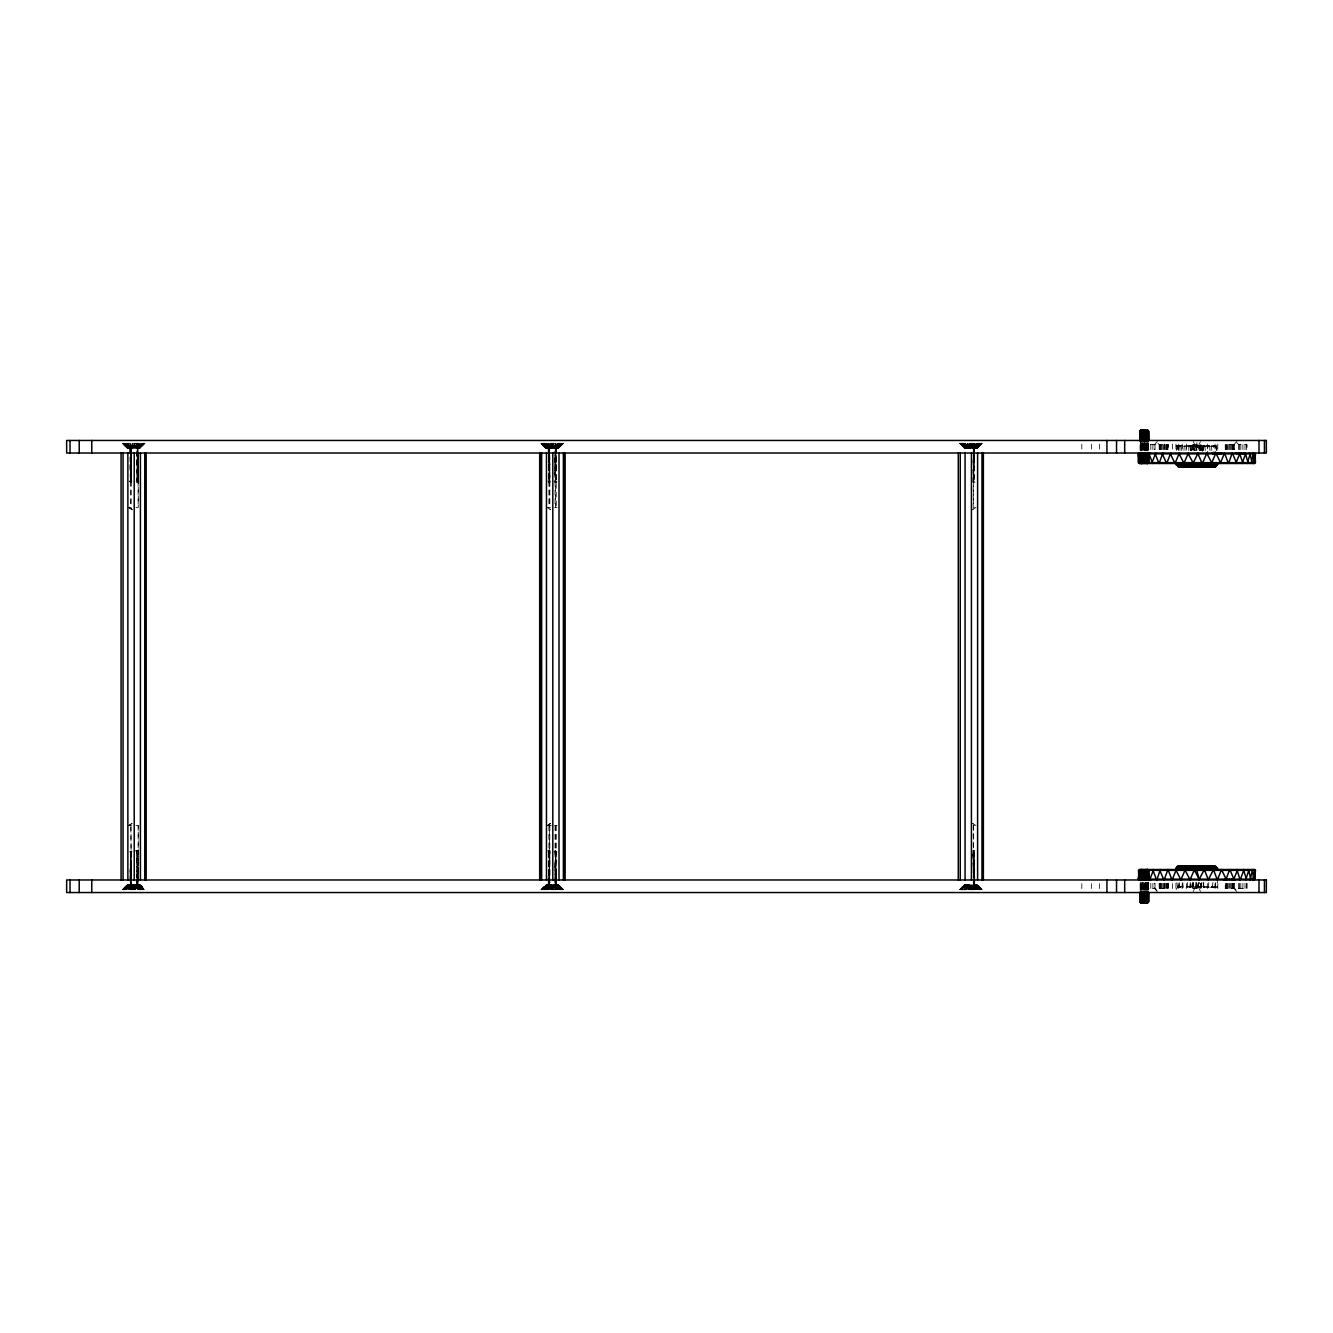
<?xml version="1.0" encoding="UTF-8"?>
<svg xmlns="http://www.w3.org/2000/svg" width="1333" height="1333" viewBox="0 0 1333 1333"><rect width="100%" height="100%" fill="white"/><g stroke="black" fill="none" stroke-linecap="round" stroke-linejoin="round"><path stroke-width="0.75" stroke-dasharray="5 3.75" d="M131.001 482.313L130.401 448.421L131.567 482.313L129.918 482.313M129.834 448.421L131.084 481.146L131.084 448.421L131.084 481.146L131.634 464.784M138.349 850.687L136.466 850.687L137.082 884.745L138.665 889.678L135.883 884.879L136.466 889.678L135.25 884.879L134.15 889.678L133.933 884.879L131.817 889.678L132.584 884.879L129.568 889.678L131.3 884.879L127.485 889.678L130.217 884.745L130.784 889.678L132 884.879L133.1 889.678L133.317 884.879L135.433 889.678L134.666 884.879L137.682 889.678C133.15 881.463 142.648 885.095 144.097 889.678L139.432 884.579L143.581 889.678C141.815 884.579 132.667 881.863 138.665 889.678M138.282 870.266L138.049 884.579L138.299 862.084L137.549 884.579L136.666 850.687M549.596 482.313L548.996 448.421L549.679 481.146L549.896 475.015M555.961 884.579L555.278 850.687M976.639 884.579L982.004 889.678L977.939 885.595L963.709 885.595L959.527 889.761L982.004 889.678L977.222 884.879L964.425 884.879L960.027 889.678L966.425 884.579L961.393 889.678L966.875 884.745L964.675 889.678L968.491 884.879L966.758 889.678L969.791 884.879L969.008 889.678L971.124 884.879L971.357 889.678L972.44 884.879L973.673 889.678L973.09 884.879L975.856 889.678L974.273 884.879L973.657 850.687M1204.149 445.489L1203.316 450.504L1203.749 445.489M1140.165 450.654L1140.165 442.806M547.796 850.687L549.996 850.687L549.346 884.579L549.829 874.365M1140.165 890.194L1140.931 882.346M129.951 464.784L130.401 481.146L130.601 448.421L131.634 472.965M136.083 481.146L138.732 481.146L137.782 482.313L137.732 448.421L138.249 481.146L137.382 482.313M548.113 448.421L548.996 481.146L549.196 448.421L549.879 464.784M556.328 448.421L556.378 482.313M1140.531 890.194L1140.598 882.346M1148.13 450.654L1148.13 442.806M1196.717 445.489L1196.717 453.02M131.167 850.687L130.234 884.579L131.384 850.687L130.051 850.687M549.763 850.687L548.829 884.579L548.646 850.687M1141.031 450.654L1141.131 442.806M1141.148 890.194L1141.248 882.346M1141.281 890.194L1141.381 882.346M1147.513 450.654L1147.596 442.806M1147.396 890.194L1147.346 882.346M131.084 481.146L131.567 448.421M137.666 887.945L133.633 885.529L133.6 887.945L133.633 885.529L137.799 887.945M549.862 468.866L549.679 481.146L548.43 448.421L548.979 482.313M552.195 887.945L552.229 885.529L556.394 887.945L552.229 885.529L548.046 887.945M970.791 887.945L970.824 885.529L974.99 887.945L970.824 885.529L966.658 887.945M1141.415 450.654L1141.515 442.806M137.916 448.421L138.249 481.146L137.416 448.421L136.932 481.146L136.882 448.255L139.415 443.322L136.666 448.255L139.032 443.322L137.282 448.121L141.281 443.322L137.999 448.121M556.528 468.866L556.011 448.421L554.911 482.313L556.777 482.313M973.507 482.313L974.606 448.421M1141.848 450.654L1141.964 442.806M1146.18 450.654L1146.297 442.806M1146.663 450.654L1146.78 442.806M1141.998 890.194L1142.298 882.346M1146.347 890.194L1146.463 882.346M1146.513 890.194L1146.63 882.346M554.861 470.916L555.244 448.421M973.123 477.047L973.29 481.146L973.856 448.421M1142.848 450.654L1142.981 442.806M1145.097 450.654L1145.247 442.806M1145.647 450.654L1145.78 442.806M1143.031 890.194L1143.164 882.346M1143.231 890.194L1143.364 882.346M1145.28 890.194L1145.414 882.346M1145.48 890.194L1145.614 882.346M1143.964 450.654L1144.114 442.806M1144.53 450.654L1144.68 442.806M1144.147 890.194L1144.281 882.346M1144.347 890.194L1144.497 882.346M138.299 855.953L137.599 884.579L137.116 851.854L135.216 850.687M556.544 870.266L556.194 884.579L555.061 850.687L556.861 850.687M1191.152 886.678L1190.269 887.511L1191.119 882.496L1192.302 887.511M129.984 874.365L130.601 851.854L130.801 884.579L131.684 864.134M548.196 876.398L548.246 884.579L549.196 851.854L549.396 884.579L549.396 825.56M973.073 462.734L974.49 443.322L971.624 448.121L972.224 443.322L970.274 448.121L969.874 443.322L968.974 448.121L967.575 443.322C970.957 451.554 961.693 447.805 960.493 443.322C962.076 448.988 972.673 450.487 965.025 443.322L967.558 448.255L963.159 443.322L966.508 448.255L961.626 443.322L965.292 448.255L961.893 443.322L966.258 448.421L963.492 443.322L967.208 448.255L965.425 443.322L967.741 448.121M556.544 872.315L556.144 884.579L555.978 851.854L555.611 884.579L557.261 889.678L554.495 884.879L555.061 889.678L553.845 884.879L552.762 889.678L552.529 884.879L550.412 889.678L551.196 884.879L548.163 889.678L549.896 884.879L546.08 889.678L548.813 884.745L549.379 889.678L550.596 884.879L551.695 889.678L551.912 884.879L554.028 889.678L553.262 884.879L556.294 889.678L555.161 884.879L555.711 851.854L553.812 850.687M136.649 464.784L137.216 448.421L136.816 482.313M554.895 475.015L555.811 448.421L555.411 482.313M976.622 443.322C971.524 449.754 974.973 449.338 978.139 443.322C976.556 449.238 972.257 450.171 976.223 443.322L973.856 448.255L976.622 443.322L974.09 448.255L973.04 470.916L973.29 481.146L974.406 448.421L974.023 482.313M129.801 880.496L130.867 851.854L131.4 884.579L130.801 825.56M548.246 884.579L549.479 851.854L549.879 864.134M554.845 462.734L555.494 448.255L558.01 443.322C556.861 449.121 553.495 449.771 555.894 443.322L553.028 448.121L553.628 443.322L551.679 448.121L551.279 443.322L550.362 448.121L548.979 443.322C552.362 451.537 543.098 447.805 541.898 443.322L546.097 448.121L541.231 443.322L545.83 448.121L558.627 448.121L563.409 443.322L541.031 443.322L545.83 448.121L541.315 443.322L546.18 448.121L542.081 443.322L546.747 448.121L547.846 448.121L544.564 443.322L549.496 448.121L546.43 443.322C550.696 449.788 547.496 449.288 544.897 443.322L547.197 448.255L544.897 443.322L548.613 448.255L546.83 443.322L549.129 448.121M966.758 889.678L969.141 884.879L970.291 889.678L970.524 884.879L972.623 889.678L971.857 884.879L974.89 889.678L973.707 884.579L973.057 862.084M133.75 445.055L133.633 447.471L129.451 445.055M552.345 445.055L552.229 447.471L548.046 445.055M966.642 445.055L970.824 447.471L970.941 445.055M132.417 448.121L132.683 443.322L133.083 448.121L135.016 443.322L134.433 448.121L137.299 443.322L136.349 448.121L137.949 448.255M551.029 448.121L551.279 443.322M969.624 448.121L969.874 443.322M1198.234 887.511L1198.284 879.98M552.029 887.945L552.229 885.529L556.078 887.945M970.624 887.945L970.824 885.529L974.673 887.945M139.032 443.322L136.116 448.121L136.866 443.322L135.483 448.121L134.566 443.322L134.166 448.121L132.234 443.322L132.833 448.121L129.951 443.322L131.517 448.121L127.835 443.322L130.367 448.255L127.835 443.322M557.627 443.322L555.261 448.255L557.627 443.322L554.711 448.121L555.461 443.322L554.078 448.121L553.162 443.322L552.762 448.121L550.829 443.322L551.429 448.121L548.546 443.322L550.129 448.121L546.43 443.322M976.223 443.322L973.307 448.121L974.056 443.322L972.673 448.121L971.757 443.322L971.357 448.121L969.424 443.322L970.024 448.121L967.141 443.322L968.724 448.121L965.025 443.322M1192.818 886.678L1193.185 882.496L1195.234 887.511L1196.084 886.678L1198.5 887.511L1196.084 882.496L1195.418 886.678M134.15 889.678L134.6 884.879M552.762 889.678L553.195 884.879M971.357 889.678L971.79 884.879M1203.316 446.322L1202.899 450.504L1202.149 445.489M1203.466 887.511L1203.166 882.496L1204.182 887.511M130.784 889.678L131.367 884.879M549.379 889.678L549.962 884.879M969.191 884.879L967.975 889.678L968.558 884.879M1200.833 445.489L1199.083 446.322L1198.334 450.504L1197.767 445.489L1198.317 446.322L1200.833 445.489L1201.1 450.504L1203.116 445.489M1194.268 445.489L1194.151 453.02M133.983 445.055L133.633 447.471L129.601 445.055M552.578 445.055L552.229 447.471L548.196 445.055M967.025 445.055L970.824 447.471L974.906 445.055L970.824 447.471L966.942 445.055L970.824 447.471L971.174 445.055M1202.966 446.322L1202.249 450.504L1201.983 445.489M1208.398 445.489L1208.165 446.738L1206.932 445.489L1208.165 446.738L1209.414 445.489M1214.396 445.489L1214.18 446.738L1212.947 445.489L1214.18 446.738L1215.413 445.489L1214.18 446.738L1213.213 445.489M132.683 443.322L131.767 448.121L130.384 443.322C133.55 451.704 124.969 447.588 123.302 443.322L127.501 448.121L122.636 443.322L127.218 448.121L140.032 448.121L144.814 443.322L122.436 443.322L127.218 448.121L122.719 443.322L129.068 448.421L126.302 443.322L130.017 448.255L128.218 443.322L130.534 448.121M976.939 448.421L981.138 443.322C977.889 448.105 970.824 451.587 978.489 443.322L975.423 448.255L980.005 443.322L976.423 448.121M1201.433 887.511L1201.716 882.496L1202.716 886.678M1198.3 886.678L1199.167 882.496L1200.916 886.678M1190.619 445.489L1190.436 450.504L1189.569 445.489L1190.469 446.322M134.2 445.055L133.633 447.471L129.751 445.055L133.633 447.471L137.782 445.055M552.795 445.055L552.229 447.471L548.346 445.055L552.229 447.471L556.378 445.055L552.229 447.471L548.779 445.055M967.391 445.055L970.824 447.471L971.39 445.055M133.75 448.121L135.016 443.322M552.345 448.121L553.628 443.322M970.957 448.121L972.224 443.322M132.967 887.945L133.633 885.529L137.466 887.945M551.562 887.945L552.229 885.529L555.944 887.945M970.157 887.945L970.824 885.529L974.54 887.945M1191.302 445.489L1191.069 453.02M131.817 889.678L133.25 884.879M550.412 889.678L551.862 884.879M969.008 889.678L970.457 884.879M1195.951 445.489L1196.951 450.504L1199.2 445.489M135.733 448.121L137.299 443.322L135.083 448.121M554.328 448.121L555.894 443.322L553.678 448.121M972.923 448.121L974.49 443.322L972.274 448.121M1203.599 887.511L1203.866 879.98M1180.771 445.489L1180.338 446.738L1179.105 445.489L1180.338 446.738L1181.571 445.489L1180.338 446.738L1179.372 445.489M1208.598 445.489L1208.165 446.738L1207.215 445.489L1207.615 453.02M1201.4 446.322L1199.95 450.504L1198.934 446.322M1190.402 446.322L1190.769 450.504L1191.752 445.489L1192.518 446.322M976.722 448.421L980.955 443.322L975.856 448.255L980.005 443.322M1188.986 445.489L1188.653 453.02M1192.885 445.489L1191.569 450.504L1191.335 446.322M549.346 884.879L547.18 889.678L548.763 884.879L545.214 889.678L547.33 884.745L545.214 889.678L549.296 884.879L546.08 889.678M965.942 884.745L963.809 889.678L967.991 884.745L967.975 889.678M556.344 448.255L559.543 443.322L556.827 448.255L561.41 443.322L555.828 448.255L559.543 443.322M974.94 448.255L978.139 443.322M130.751 884.879L128.585 889.678L130.684 884.879L127.485 889.678M967.941 884.879L965.792 889.678L967.891 884.879L964.675 889.678M975.139 448.255L978.489 443.322M556.544 448.255L559.877 443.322L557.061 448.121L561.143 443.322L556.094 448.121L559.877 443.322M966.275 884.879L967.308 884.879L962.859 889.678M129.568 889.678L131.934 884.879M548.163 889.678L550.529 884.879M137.182 447.405L138.915 443.939M128.335 889.061L130.067 885.595M555.778 447.405L557.511 443.939M546.93 889.061L548.663 885.595M974.373 447.405L976.123 443.939M965.525 889.061L967.258 885.595M1200.483 441.573L1198.95 444.639L1198.95 449.671M1178.655 887.511L1179.288 886.262L1180.538 887.511M1193.235 891.427L1194.768 888.361L1194.768 883.329M1211.464 887.511L1212.08 886.262L1213.347 887.511M1196.068 446.322L1193.935 450.504L1193.352 446.322M965.825 884.879L961.393 889.678L966.375 884.745M547.23 884.879L542.798 889.678C546.28 884.096 552.529 881.746 544.264 889.678L548.23 884.745L544.264 889.678M1186.303 445.489L1185.87 453.02M1194.518 445.489L1192.485 450.504L1192.335 446.322M1198.5 887.511L1196.867 886.678L1199.167 882.496M139.915 448.121L144.814 443.322L138.882 448.121L142.548 443.322L138.232 448.255L143.947 443.322L139.532 448.421L143.947 443.322M127.901 884.879L124.202 889.678L128.635 884.879L126.618 889.678L129.684 884.745L124.952 889.678L129.234 884.579L126.618 889.678C134.4 881.18 125.835 884.845 123.153 889.678L127.435 884.879L122.553 889.678L144.814 889.678L140.015 884.879L127.235 884.879L122.453 889.678L128.318 884.745L123.669 889.678M557.327 448.121L562.543 443.322L557.627 448.255L561.41 443.322M132.234 887.945L133.633 885.529L137.349 887.945M550.829 887.945L552.229 885.529L555.744 887.945L552.229 885.529L548.163 887.945M969.424 887.945L970.824 885.529L974.34 887.945L970.824 885.529L966.758 887.945M1208.448 887.511L1208.931 879.98M1197.667 446.322L1195.218 450.504L1194.801 446.322M135.1 445.055L133.633 447.471L130.184 445.055M553.695 445.055L552.229 447.471L549.063 445.055M967.658 445.055L970.824 447.471L972.29 445.055M1184.287 445.489L1183.771 453.02M1176.273 889.411L1180.188 883.129M136.349 448.121L139.415 443.322M558.01 443.322L554.945 448.121L555.544 507.44M1181.155 445.489L1180.338 446.738L1179.538 445.489M1214.98 445.489L1214.18 446.738L1213.363 445.489L1214.046 453.02M548.046 851.854L548.829 850.687M125.669 889.678L130.217 884.745L125.669 889.678L129.184 884.745L124.202 889.678L128.235 884.879M557.711 448.121L561.143 443.322M979.738 443.322L976.306 448.121L981.138 443.322M555.978 482.313L556.844 481.146L554.678 481.146M1182.088 445.489L1181.471 453.02M139.232 448.121L142.814 443.322M137.282 448.121L140.948 443.322M1181.305 445.489L1180.338 446.738L1179.905 445.489M1215.129 445.489L1214.18 446.738L1213.746 445.489M547.263 884.879L543.547 889.678L546.88 884.879L541.431 889.678L545.83 884.879L558.627 884.879L563.409 889.678L541.048 889.678L546.83 884.879M1212.447 887.511L1213.097 879.98M135.516 445.055L133.633 447.471L130.467 445.055M554.111 445.055L552.229 447.471L549.746 445.055M968.341 445.055L970.824 447.471L972.707 445.055M137.499 448.121L141.281 443.322M138.732 448.121L142.548 443.322M131.667 887.945L133.633 885.529L137.149 887.945L133.633 885.529L129.451 887.945L133.633 885.529L136.732 887.945M550.262 887.945L552.229 885.529L555.328 887.945M968.858 887.945L970.824 885.529L973.923 887.945M139.782 447.405L143.397 443.239M123.852 889.761L127.468 885.595M558.377 447.405L561.993 443.239M546.063 885.595L542.448 889.761L546.53 884.879M976.989 447.405L980.588 443.239M961.043 889.761L964.659 885.595M1178.189 887.511L1179.288 886.262L1180.371 887.511M1210.997 887.511L1212.08 886.262L1213.18 887.511M1178.955 445.489L1178.205 453.02M960.876 889.678L965.442 884.879M965.109 884.879L959.76 889.678L964.642 884.879M143.764 443.322L139.032 448.255M562.359 443.322L557.627 448.255M976.606 448.121L980.955 443.322M547.113 448.121L543.297 443.322L546.68 448.421L542.081 443.322M1215.296 887.511L1216.063 879.98M562.543 443.322L558.127 448.121L563.409 443.322L558.46 448.121M127.235 884.879L122.553 889.678L127.451 884.879M123.153 889.678L127.635 884.879M541.748 889.678L546.23 884.879M960.343 889.678L964.825 884.879M1177.972 445.489L1177.189 449.671M1209.348 445.489L1208.165 446.738L1207.365 445.489M981.721 443.322L977.172 448.121L964.425 448.121L959.627 443.322L982.021 443.322L976.872 448.121M959.76 889.678L964.425 884.879L959.643 889.678M558.51 448.121L563.226 443.322M1177.156 445.489L1176.339 453.02M977.106 448.121L981.821 443.322M541.148 889.678L546.03 884.879M1217.596 886.678L1216.762 887.511L1175.939 886.678L1217.596 886.678L1217.596 879.98M144.914 443.239L140.748 447.405L126.502 447.405L122.336 443.239M563.509 443.239L559.343 447.405L545.114 447.405L540.931 443.239M122.336 889.761L126.502 885.595L140.748 885.595L144.914 889.761M540.931 889.761L545.114 885.595L559.343 885.595L563.509 889.761M1146.63 449.671L1146.63 444.639L1155.011 444.639L1157.094 442.556L1159.193 444.639L1168.491 444.639L1168.491 449.671M1225.244 449.671L1225.244 444.639L1234.541 444.639L1236.624 442.556L1238.724 444.639L1247.088 444.639L1247.088 449.671M1168.491 883.329L1168.491 888.361L1159.193 888.361L1157.094 890.444L1155.011 888.361L1146.63 888.361L1146.63 883.329M1178.022 887.511L1179.288 886.262L1179.905 887.511M1189.536 887.511L1190.369 882.496L1191.019 886.678M1210.831 887.511L1212.08 886.262L1212.713 887.511M1247.088 883.329L1247.088 888.361L1238.724 888.361L1236.624 890.444L1234.541 888.361L1225.244 888.361L1225.244 883.329M131.034 887.945L133.633 885.529L136.166 887.945M549.629 887.945L552.229 885.529L554.761 887.945M968.225 887.945L970.824 885.529L973.373 887.945M136.299 445.055L133.633 447.471L131.151 445.055M554.895 445.055L552.229 447.471L550.129 445.055M968.724 445.055L970.824 447.471L973.49 445.055M136.616 445.055L133.633 447.471L131.534 445.055M555.228 445.055L552.229 447.471L550.979 445.055M969.574 445.055L970.824 447.471L973.823 445.055M130.567 887.945L133.633 885.529L135.649 887.945M549.163 887.945L552.229 885.529L554.245 887.945M967.758 887.945L970.824 885.529L972.84 887.945M137.066 445.055L133.633 447.471L132.384 445.055M970.474 445.055L970.824 447.471L974.256 445.055L970.824 447.471L970.007 445.055M130.101 887.945L133.633 885.529L134.95 887.945M548.696 887.945L552.229 885.529L553.545 887.945M967.291 887.945L970.824 885.529L972.157 887.945M137.199 445.055L133.633 447.471L132.817 445.055M128.968 825.56L132.084 823.477M971.024 887.945L970.824 885.529L967.091 887.945L970.824 885.529L971.54 887.945M129.901 887.945L133.633 885.529L134.35 887.945M552.412 887.945L552.229 885.529L548.496 887.945L552.229 885.529L552.945 887.945M547.313 825.56L550.596 823.477L546.997 825.56M137.416 445.055L133.633 447.471L133.267 445.055M556.011 445.055L552.229 447.471L551.412 445.055M970.824 447.471L974.606 445.055L970.824 447.471L970.824 443.939M129.801 887.945L133.633 885.529L133.817 887.945M547.063 825.56L550.496 823.477M128.401 825.56L131.884 823.477M976.039 507.44L972.557 509.523L975.473 507.44L973.223 507.44L973.223 455.036M137.716 445.055L133.633 447.471L133.633 443.939M140.632 889.678L137.032 884.745L140.632 889.678L138.065 884.745L142.298 889.678L138.899 884.745L143.581 889.678M557.261 889.678L555.111 884.879L557.861 884.745M975.856 889.678L973.707 884.879L977.822 889.678L975.773 884.879L978.772 889.678L974.873 884.879L976.972 889.678C970.041 881.43 978.839 884.745 980.771 889.678L976.506 884.879M128.101 448.255L124.436 443.322L128.784 448.121M129.318 448.255L130.317 448.121L125.968 443.322L129.018 448.255M978.772 889.678C976.356 883.262 971.041 883.396 976.972 889.678M136.516 884.745L137.366 851.854L137.549 884.579M128.801 445.055L138.449 445.055M547.413 445.055L557.044 445.055M966.008 445.055L975.639 445.055M977.939 447.405L963.709 447.405L959.527 443.239L965.209 448.121M127.351 448.421L139.882 448.421M545.947 448.421L558.477 448.421M964.542 448.421L977.072 448.421M130.384 482.313L129.634 481.146L131.967 481.146M547.663 481.146L550.562 481.146M972.557 481.146L974.756 481.146M136.316 482.313L138.415 482.313M548.03 482.313L550.162 482.313L548.23 481.146L548.196 477.047M972.823 482.313L974.973 482.313M128.968 507.44L132.084 509.523L129.101 507.44L131.234 507.44M136.016 507.44L138.282 507.44L138.232 448.421M547.58 507.44L550.379 507.44M554.628 507.44L557.127 507.44M129.084 825.56L131.234 825.56M136.016 825.56L138.282 825.56L138.282 877.964M547.58 825.56L551.362 825.56M554.628 825.56L557.127 825.56M972.64 850.687L974.856 850.687M129.451 851.854L132.2 851.854M137.116 851.854L138.599 851.854L137.666 850.687M554.178 851.854L556.994 851.854L555.061 850.687M972.773 851.854L974.573 851.854L974.74 884.579L974.306 851.854M127.351 884.579L139.898 884.579M545.947 884.579L558.494 884.579M964.542 884.579L977.089 884.579M128.801 887.945L138.449 887.945M547.396 887.945L557.044 887.945M965.992 887.945L975.656 887.945M559.227 889.678C556.394 883.096 553.278 883.579 558.36 889.678C552.678 880.646 560.043 885.962 562.693 889.678L558.044 884.579L562.176 889.678L557.577 884.879L560.893 889.678L556.727 884.879L559.227 889.678L555.678 884.879L558.36 889.678M979.488 889.678L975.323 884.879M127.835 448.121L123.486 443.322M976.039 825.56L972.557 823.477L975.473 825.56L973.223 825.56L973.223 877.964M128.401 507.44L131.884 509.523M547.063 507.44L550.496 509.523L547.313 507.44M129.634 481.146L131.567 482.313M136.466 850.687L138.399 851.854L137.499 850.687M129.218 507.44L132.15 509.523M982.004 889.678L976.872 884.579M558.277 884.579L562.693 889.678M139.682 884.579L144.097 889.678M964.442 448.121L959.827 443.322L965.025 448.121M139.948 884.879L144.697 889.678M547.846 448.121L543.031 443.322L546.83 448.255M541.031 443.322L545.93 448.121L541.231 443.322M122.436 443.322L127.252 448.121M563.409 889.678L558.61 884.879L563.292 889.678M981.888 889.678L977.156 884.879L981.621 889.678M959.827 443.322L964.475 448.121M1216.512 445.489L1217.329 453.02M122.719 443.322L127.385 448.121M558.394 884.879L563.026 889.678M139.798 884.879L144.431 889.678M1177.522 887.511L1176.706 879.98M1215.846 445.489L1216.629 453.02M1189.986 445.489L1190.769 450.504M981.288 889.678L976.806 884.879L980.771 889.678M975.823 884.879L980.238 889.678L976.539 884.879M560.893 889.678L557.111 884.745L562.176 889.678M139.348 884.879L143.048 889.678L138.615 884.879L141.581 889.678L137.682 884.879M541.898 443.322L546.33 448.121M123.302 443.322L127.735 448.121M966.042 448.255L961.626 443.322L965.642 448.255M547.446 448.255L543.031 443.322L547.047 448.255M961.043 443.239L964.659 447.405M976.989 885.595L980.588 889.761M542.448 443.239L546.063 447.405M558.377 885.595L561.993 889.761M123.852 443.239L127.468 447.405M139.782 885.595L143.397 889.761M1179.688 887.511L1178.972 879.98M976.206 884.879L980.238 889.678M557.611 884.879L561.643 889.678M139.015 884.879L143.048 889.678M556.278 884.879L560.177 889.678L557.211 884.879M963.159 443.322L967.008 448.255M544.564 443.322L548.413 448.255M125.968 443.322L129.818 448.255M138.582 884.879L142.298 889.678M1211.447 445.489L1212.064 453.02M556.777 884.879L560.177 889.678M138.182 884.879L141.581 889.678M1183.154 887.511L1182.571 879.98M136.566 884.879L139.765 889.678M966.692 448.255L963.492 443.322L965.725 448.121M1209.648 445.489L1210.181 453.02M974.823 884.879L977.822 889.678M973.873 850.687L974.206 884.579L973.073 851.854M1193.235 441.573L1194.768 444.639L1194.768 449.671M1200.483 891.427L1198.95 888.361L1198.95 883.329M965.525 443.939L967.258 447.405M974.373 885.595L976.123 889.061M546.93 443.939L548.663 447.405M555.778 885.595L557.511 889.061M128.335 443.939L130.067 447.405M137.182 885.595L138.915 889.061M553.911 884.879L556.294 889.678L554.545 884.879M135.316 884.879L137.682 889.678L135.949 884.879M972.507 884.879L974.89 889.678L973.14 884.879M1199.083 446.322L1201.1 450.504M967.141 443.322L969.358 448.121M548.546 443.322L550.762 448.121M129.951 443.322L132.167 448.121M1187.62 887.511L1187.236 879.98M1204.999 445.489L1205.332 453.02M1207.748 445.489L1208.165 446.738L1209.131 445.489L1208.165 446.738L1207.948 445.489M971.19 884.879L972.623 889.678M552.595 884.879L554.028 889.678M134 884.879L135.433 889.678M550.829 443.322L552.095 448.121M132.234 443.322L133.5 448.121M969.424 443.322L970.691 448.121M1192.768 887.511L1192.602 879.98M1196.084 882.496L1196.867 886.678M1213.963 445.489L1214.18 446.738L1214.596 445.489L1215.379 446.322L1215.379 453.02M1180.122 445.489L1179.855 453.02M548.979 443.322L549.746 448.121M130.384 443.322L131.151 448.121M967.575 443.322L968.341 448.121M551.879 445.055L552.229 447.471L555.794 445.055L552.229 447.471L552.229 443.939M1199.733 445.489L1199.85 453.02M969.857 884.879L970.291 889.678M551.245 884.879L551.695 889.678M132.65 884.879L133.1 889.678M971.757 443.322L972.024 448.121M553.162 443.322L553.428 448.121M134.566 443.322L134.833 448.121M972.873 853.903L974.306 884.579M554.845 866.167L555.711 884.579L554.828 862.084M554.878 876.398L555.111 884.579L554.861 874.365M131.184 448.421L131.634 466.833M1145.647 442.806L1145.78 450.654M1145.097 442.806L1145.247 450.654M1144.53 442.806L1144.68 450.654M1143.964 442.806L1144.114 450.654M1142.848 442.806L1142.981 450.654M1145.83 882.346L1145.947 890.194M1144.914 882.346L1144.864 890.194M1143.581 882.346L1143.931 890.194M1142.681 882.346L1142.814 890.194M973.107 853.903L973.64 884.579M1146.18 442.806L1146.297 450.654M1146.013 882.346L1146.147 890.194M1142.498 882.346L1142.631 890.194M1146.663 442.806L1146.78 450.654M1141.848 442.806L1141.964 450.654M1146.98 882.346L1147.096 890.194L1146.813 882.346M1141.548 882.346L1141.814 890.194M549.479 851.854L549.946 884.579M1141.415 442.806L1141.515 450.654M1147.513 442.806L1147.596 450.654M1147.63 882.346L1147.713 890.194M1141.031 442.806L1141.131 450.654M548.629 448.421L548.996 481.146M130.034 448.421L130.401 481.146M1140.332 882.346L1140.381 890.194M1182.171 883.579L1182.188 888.961M973.257 448.421L973.29 481.146M1246.538 444.639L1246.538 449.671M1246.538 883.329L1246.538 888.361M1245.005 444.639L1245.005 449.671M1245.005 883.329L1245.005 888.361M1242.906 444.639L1242.906 449.671M1242.906 883.329L1242.906 888.361M1240.823 444.639L1240.823 449.671M1240.823 883.329L1240.823 888.361M1239.29 449.671L1239.29 444.639L1236.624 441.573L1233.975 444.639L1233.975 449.671M1239.29 883.329L1239.29 888.361L1236.624 891.427L1233.975 888.361L1233.975 883.329M1238.724 444.639L1238.724 449.671M1238.724 883.329L1238.724 888.361M1234.541 444.639L1234.541 449.671M1234.541 883.329L1234.541 888.361M1233.608 444.639L1233.608 449.671M1233.608 883.329L1233.608 888.361M1233.042 444.639L1233.042 449.671M1233.042 883.329L1233.042 888.361M1232.442 444.639L1232.442 449.671M1232.442 883.329L1232.442 888.361M1231.509 444.639L1231.509 449.671M1231.509 883.329L1231.509 888.361M1230.342 444.639L1230.342 449.671M1230.342 883.329L1230.342 888.361M1229.426 444.639L1229.426 449.671M1229.426 883.329L1229.426 888.361M1228.26 444.639L1228.26 449.671M1228.26 883.329L1228.26 888.361M1227.326 444.639L1227.326 449.671M1227.326 883.329L1227.326 888.361M1226.727 444.639L1226.727 449.671M1226.727 883.329L1226.727 888.361M1226.16 444.639L1226.16 449.671M1226.16 883.329L1226.16 888.361M1225.793 444.639L1225.793 449.671M1225.793 883.329L1225.793 888.361M1217.795 444.039L1217.745 453.02M1217.795 883.579L1217.795 888.961M1214.996 444.039L1214.996 449.421M1214.996 883.579L1214.996 888.961M1212.08 886.262L1212.08 887.511M1207.331 444.039L1207.331 449.421M1207.331 883.579L1207.331 888.961M1202.366 446.322L1202.366 453.02M1201.05 449.671L1201.05 444.639L1192.685 444.639L1192.685 449.671M1201.05 883.329L1201.05 888.361L1192.685 888.361L1192.685 883.329M1200.483 444.639L1200.483 449.671M1200.483 883.329L1200.483 888.361M1196.867 442.556L1196.867 449.671M1196.867 883.329L1196.867 890.444M1193.235 444.639L1193.235 449.671M1193.235 883.329L1193.235 888.361M1186.403 444.039L1186.403 449.421M1186.403 883.579L1186.403 888.961M1182.154 444.039L1182.154 449.421M1179.288 886.262L1179.288 887.511M1178.739 444.039L1178.739 449.421M1178.739 883.579L1178.739 888.961M1175.939 444.039L1175.989 453.02M1175.939 883.329L1175.939 888.961M1172.54 444.039L1172.54 449.421M1172.54 883.579L1172.54 888.961M1167.925 444.639L1167.925 449.671M1167.925 883.329L1167.925 888.361M1167.558 444.639L1167.558 449.671M1167.558 883.329L1167.558 888.361M1167.008 444.639L1167.008 449.671M1167.008 883.329L1167.008 888.361M1166.392 444.639L1166.392 449.671M1166.392 883.329L1166.392 888.361M1165.475 444.639L1165.475 449.671M1165.475 883.329L1165.475 888.361M1164.392 444.039L1164.392 449.421M1164.392 883.579L1164.392 888.961M1164.309 444.639L1164.309 449.671M1164.309 883.329L1164.309 888.361M1163.376 444.639L1163.376 449.671M1163.376 883.329L1163.376 888.361M1162.209 444.639L1162.209 449.671M1162.209 883.329L1162.209 888.361M1161.276 444.639L1161.276 449.671M1161.276 883.329L1161.276 888.361M1160.676 444.639L1160.676 449.671M1160.676 883.329L1160.676 888.361M1160.11 444.639L1160.11 449.671M1160.11 883.329L1160.11 888.361M1159.743 449.671L1159.743 444.639L1157.094 441.573L1154.445 444.639L1154.445 449.671M1159.743 883.329L1159.743 888.361L1157.094 891.427L1154.445 888.361L1154.445 883.329M1159.193 444.639L1159.193 449.671M1159.193 883.329L1159.193 888.361M1155.011 444.639L1155.011 449.671M1155.011 883.329L1155.011 888.361M1152.912 444.639L1152.912 449.671M1152.912 883.329L1152.912 888.361M1150.812 444.639L1150.812 449.671M1150.812 883.329L1150.812 888.361M1148.513 444.039L1148.729 449.671M1148.729 883.329L1148.513 888.961M1147.946 444.039L1147.946 449.421M1147.196 444.639L1147.196 449.671M1147.196 883.329L1147.196 888.361M1146.413 444.039L1146.413 449.421M1146.413 883.579L1146.413 888.961M1144.314 442.806L1144.314 450.654M1144.314 883.579L1144.314 888.961M1142.231 444.039L1142.231 449.421M1142.231 883.579L1142.231 888.961M1140.698 444.039L1140.698 449.421M1140.698 883.579L1140.698 888.961M1140.132 883.579L1140.132 888.961M1099.575 444.039L1099.575 449.421M1099.575 883.579L1099.575 888.961M1091.427 444.039L1091.427 449.421M1091.427 883.579L1091.427 888.961M1081.813 444.039L1081.813 449.421M1081.813 883.579L1081.813 888.961M974.123 448.421L974.123 481.146M973.657 455.036L973.657 507.44M973.657 825.56L973.657 877.964M970.824 885.595L970.824 889.061M556.144 448.421L556.261 507.44M556.261 825.56L556.261 877.964M555.544 825.56L555.544 877.964M555.045 455.036L555.045 507.44M555.045 825.56L555.045 877.964M552.229 885.595L552.229 889.061M549.829 455.036L549.829 507.44M549.829 825.56L549.829 877.964M549.396 455.036L549.396 507.44M549.196 851.854L549.196 884.579M548.896 455.036L548.896 507.44M548.896 825.56L548.896 877.964M138.032 455.036L138.149 507.44M138.165 825.56L138.149 877.964M137.549 448.421L137.549 481.146M133.633 885.595L133.633 889.061M131.234 455.036L131.001 507.44M131.001 825.56L131.234 877.964M130.801 455.036L130.801 507.44M130.601 851.854L130.601 884.579M549.679 448.421L549.679 481.146L549.546 448.421M1148.463 442.806L1148.446 450.654L1148.446 442.806M1148.446 882.346L1148.363 890.194L1148.479 882.346M1140.315 442.806L1140.282 450.654L1140.282 442.806M1140.515 442.806L1140.465 450.654L1140.465 442.806M1148.113 882.346L1148.046 890.194L1148.013 882.346M1140.781 442.806L1140.715 450.654L1140.715 442.806M1147.93 442.806L1147.846 450.654L1147.846 442.806M1147.23 442.806L1147.113 450.654L1147.113 442.806M1142.464 442.806L1142.331 450.654L1142.331 442.806M1143.547 442.806L1143.397 450.654L1143.397 442.806M1176.822 445.489L1175.989 446.322L1217.745 446.322L1176.822 445.489M982.021 443.322L977.206 448.121L982.021 443.322M137.116 884.579L136.632 874.365L137.016 884.579M1147.83 890.194L1147.746 882.346L1147.846 890.194M1148.313 890.194L1148.263 882.346L1148.246 890.194"/><path stroke-width="1.5" d="M1148.479 452.62L1148.496 462.434L1147.396 463.484L1148.496 462.434L1148.446 452.62L1148.496 462.434L1140.148 462.434L1140.165 452.62L1140.215 462.434L1141.181 463.484L1140.215 462.434L1140.148 452.62M1141.248 429.992L1140.215 431.042L1140.165 440.856L1140.215 431.042L1141.181 429.992L1147.446 429.992L1148.496 431.042L1148.496 440.856L1148.413 431.042L1147.396 429.992M1148.496 431.042L1148.479 440.856L1148.413 431.042L1140.148 431.042L1140.148 440.856M1141.215 903.008L1140.182 901.958L1140.165 892.144L1140.165 901.958L1141.198 903.008L1147.463 903.008L1148.496 901.958L1148.496 892.144L1148.38 901.958L1147.363 903.008L1148.33 901.958M1140.232 880.38L1140.315 870.566L1141.281 869.516L1140.132 870.566L1140.148 880.38L1140.132 870.566L1148.479 870.566L1148.479 880.38L1148.446 870.566L1147.446 869.516L1148.446 870.566L1148.463 880.38L1148.479 870.566M1140.215 462.434L1140.265 452.62L1140.381 462.434L1141.365 463.484M1148.263 462.434L1148.313 452.62L1148.263 462.434L1147.28 463.484M1140.381 462.434L1140.448 452.62M1140.531 440.856L1141.531 429.992M1147.846 901.958L1146.963 903.008L1147.946 901.958L1148.03 892.144M1148.113 880.38L1148.196 870.566L1147.23 869.516L1148.113 870.566M1140.515 901.958L1140.615 892.144L1140.515 901.958L1141.465 903.008L1140.448 901.958M1140.715 880.38L1141.598 869.516L1140.898 880.38M1146.88 463.484L1147.83 452.62M1148.03 431.042L1147.946 440.856L1148.03 431.042L1147.113 429.992M1141.748 463.484L1141.015 452.62M1141.148 440.856L1142.031 429.992M1141.931 903.008L1141.265 892.144M1141.415 880.38L1142.231 869.516M1146.513 903.008L1147.363 892.144M1147.513 880.38L1146.797 869.516L1147.496 870.566M1146.297 463.484L1147.096 452.62M1147.246 440.856L1146.613 429.992M1142.331 463.484L1141.831 452.62M1141.998 440.856L1142.681 429.992M1145.564 463.484L1146.147 452.62M1146.33 440.856L1145.947 429.992M1142.581 903.008L1142.148 892.144M1142.331 880.38L1142.948 869.516M1146.147 901.958L1145.697 903.008L1146.48 892.144M1146.663 880.38L1146.197 869.516M1181.455 867.633L1180.755 866.167L1200.783 866.167L1201.1 869.516L1199.217 870.349L1206.498 868.266L1208.931 869.516L1212.947 868.266L1217.346 879.98M1217.745 463.484L1215.646 466.833L1178.055 466.833L1175.989 463.484L1179.072 466.833M1143.064 463.484L1142.814 452.62M1143.014 440.856L1143.481 429.992M1144.747 463.484L1145.064 452.62M1145.28 440.856L1145.164 429.992M1142.814 901.958L1143.197 903.008L1143.181 892.144M1143.397 880.38L1143.764 869.516M1145.03 903.008L1145.447 892.144M1145.647 880.38L1145.447 869.516M1143.897 463.484L1143.931 452.62M1144.147 440.856L1144.314 429.992M1143.931 901.958L1144.031 903.008L1144.314 892.144M1144.53 880.38L1144.614 869.516M1139.098 879.98L1138.265 879.147L1139.282 869.516L1254.636 869.516L1255.469 870.349L1254.436 879.98M1212.114 465.367L1212.513 466.833L1211.264 465.484C1214.096 467.966 1213.647 465.284 1211.764 466.833L1209.081 465.367L1208.748 466.833L1204.149 465.367L1199.933 466.833L1195.068 465.65L1194.918 466.833L1192.852 466.517L1191.569 465.367L1185.82 466.833L1182.538 466.833L1182.504 465.367L1180.505 466.833L1181.388 465.367L1180.405 466.467M1194.168 466.833L1193.918 463.484L1191.135 464.734L1191.069 463.484L1188.386 464.734L1185.87 463.484L1183.537 464.734L1181.471 463.484L1179.672 464.734L1178.205 463.484L1177.089 464.734M1189.902 879.98L1194.535 869.516L1196.867 870.349L1203.799 868.266L1208.414 879.98M1199.183 879.98L1196.867 870.349M1214.996 866.167L1217.596 869.516L1215.696 866.167L1178.039 866.167L1175.939 869.516L1177.189 867L1183.021 866.167L1183.454 867.633L1180.755 866.167L1182.138 867.633C1180.205 864.784 1186.82 866.333 1187.753 867.633L1190.886 866.167L1196.867 867.633L1198.6 866.483L1200.083 867.633L1200.783 866.167L1213.63 866.167L1212.264 867.633L1213.397 866.583M1206.915 466.467L1205.532 465.65L1211.547 466.517L1209.697 465.367L1209.598 466.517L1196.651 466.833L1195.768 465.367L1191.702 466.833L1189.586 465.367L1187.553 466.517L1186.903 465.367L1183.537 466.833L1182.938 465.367M1255.02 460.885L1255.386 453.853L1149.096 453.853L1152.628 463.484L1151.995 462.651L1155.761 453.02M1195.584 866.167L1195.434 868.266L1192.618 869.516L1189.852 868.266L1187.236 869.516L1184.787 868.266L1182.571 869.516L1180.621 868.266L1178.972 869.516L1177.672 868.266L1179.588 866.167M1139.432 463.484L1139.015 457.369M1253.62 463.484L1255.136 453.853L1254.303 453.02M1193.868 464.734L1202.366 463.484L1206.932 453.02M1138.265 879.147L1140.781 869.516M1252.953 879.98L1254.703 870.349L1253.886 869.516M1210.281 867.633L1210.397 866.533L1208.348 867.516L1209.348 866.167L1213.13 866.483L1210.397 866.583M1180.222 867L1180.322 866.733M1199.3 466.833L1199.567 464.734M1143.747 431.042L1143.897 429.992M1140.431 463.484L1140.332 457.369M1183.821 463.484L1188.403 453.02M1251.154 463.484L1253.37 453.853L1252.57 453.02M1217.096 454.086L1217.279 453.02M1240.89 454.086L1241.073 453.02M1144.88 903.008L1145.064 901.958M1212.164 866.167L1211.597 867.633L1213.13 866.483L1212.064 866.483M1250.004 879.98L1252.453 870.349L1251.654 869.516M1180.788 879.98L1185.304 869.516M1210.164 866.533L1208.365 867.633C1207.815 864.7 1202.383 866.083 1200.516 867.35L1195.784 866.167L1193.635 867.633L1190.886 866.167L1190.569 867.633L1186.503 866.167L1181.788 866.533M1214.563 466.833L1217.329 463.484L1217.729 464.734L1175.973 464.734L1176.339 463.484L1178.455 466.833L1181.221 466L1180.655 466.833L1181.388 465.367M1185.354 867.633L1185.62 866.533L1183.354 866.5L1185.354 867.633L1185.62 866.533L1181.871 866.583L1183.021 866.167L1183.454 867.633M1247.288 463.484L1250.154 453.853L1249.388 453.02M1211.464 463.484L1215.913 453.02M1245.688 879.98L1248.754 870.349L1248.005 869.516M1182.704 466.5L1181.238 466.833L1184.654 465.367L1184.837 466.5L1187.203 466.833L1191.702 466.833L1192.035 465.717L1196.651 466.833L1199.017 465.367L1201.633 466.833L1205.065 465.367L1206.182 466.833L1204.349 466.417M1174.973 463.484L1179.338 453.02M1202.133 463.484L1197.667 453.02M1217.795 868.266L1175.939 868.266L1176.522 869.516L1177.672 868.266M1242.123 463.484L1245.555 453.853L1244.855 453.02M1189.852 868.266L1190.552 866.167M1153.628 869.516L1150.012 879.147L1150.679 879.98M1243.039 869.516L1243.706 870.349L1240.173 879.98L1236.874 869.516M1217.812 454.086L1218.179 453.02M1207.248 466.417L1211.414 466.467L1207.215 466.467L1207.615 465.367M1172.107 879.98L1176.372 869.516M1235.774 463.484L1239.69 453.853L1239.073 453.02M1204.249 466.833L1205.065 464.734L1207.615 463.484L1209.964 464.734L1214.546 463.484L1212.18 466.833M1142.648 431.042L1143.064 429.992M1156.844 879.98L1160.327 869.516M1233.392 879.98L1237.457 870.349M1220.245 463.484L1224.51 453.02L1228.409 463.484M1159.16 463.484L1162.809 453.02M1228.876 462.651L1232.209 453.02M1166.675 463.484L1170.741 453.02M1164.042 879.98L1167.975 869.516L1171.74 879.147M1225.743 879.98L1229.676 869.516M1206.832 465.367L1204.682 466.833L1197.95 465.367L1194.918 466.833L1184.121 466.517L1184.021 465.367L1180.388 466.417L1182.138 466.417M1217.646 879.147L1221.628 869.516M1226.743 879.98L1227.276 878.914M1208.581 879.147L1213.163 870.349M1203.932 870.349L1199.217 879.147L1194.501 870.349M1193.018 463.484L1197.684 453.853M1188.37 866.583L1187.753 867.633L1186.503 866.167L1188.553 866.483L1187.17 867.283L1186.503 866.167M1184.787 868.266L1186.003 866.167M1210.747 466.417L1208.948 466.417L1210.981 466.517L1210.781 465.367L1213.73 466.833L1212.83 466.417M1208.365 466.283L1210.831 466.467L1206.348 466.417L1208.748 466.833L1209.964 464.734M1141.681 431.042L1142.331 429.992M1219.112 454.086L1219.795 453.02M1242.906 454.086L1243.589 453.02M1211.58 466.417L1212.847 466.517L1211.214 465.367M1146.413 903.008L1147.096 901.958M1208.365 867.633L1210.081 866.583M1186.103 465.367L1184.37 466.417L1186.353 466.05M1184.654 465.367L1182.971 466.417M1217.012 868.266L1216.063 869.516L1212.963 866.167M1219.628 454.086L1220.445 453.02M1243.422 454.086L1244.256 453.02M1180.621 868.266L1182.254 866.167M1149.096 453.853L1149.779 453.02M1140.898 431.042L1141.748 429.992M1148.046 869.516L1147.33 870.349L1255.469 870.349M1224.777 879.98L1225.71 878.914M1147.113 463.484L1148.03 462.434M1176.522 869.516L1176.123 868.266L1178.039 866.167M1191.502 866.583L1195.784 866.167L1196.867 867.633L1198.4 866.533L1188.836 866.583M1220.378 454.086L1221.395 453.02M1245.189 453.02L1244.172 454.086L1245.422 453.02M1141.365 429.992L1140.381 431.042L1140.332 440.856L1140.215 431.042M1140.315 870.566L1140.381 880.38L1140.265 870.566L1141.315 869.516M1215.329 466.833L1217.379 464.734M1220.578 454.086L1221.628 453.02M1254.103 463.484L1254.936 462.651M1176.123 868.266L1178.205 866.167L1177.189 867M1139.115 453.02L1138.282 453.853L1139.182 463.484L1254.603 463.484L1255.386 453.853M1224.061 879.98L1225.127 878.914M1213.447 866.533L1213.097 866.583M1193.635 867.633L1195.118 866.483M1211.897 465.367L1213.38 466.417M1213.88 464.734L1215.379 463.484L1216.529 464.734M1201.799 866.533L1200.783 866.167L1200.516 867.35L1205.449 866.167L1205.965 867.633C1212.13 865.95 1199.083 865.1 1203.166 867.633L1205.449 866.167L1209.348 866.167M1213.097 869.516L1214.746 868.266M1212.314 466.417L1210.981 466.517M1187.736 466.467L1185.154 466.417L1190.619 466.517L1186.637 466.517M1193.135 466.417L1194.718 465.367M1190.902 466.417L1192.035 465.717M1200.883 466.517L1194.251 466.417M1208.931 869.516L1211.147 868.266L1209.714 866.167M1201.116 868.266L1192.618 869.516M1194.918 466.833L1196.034 466.417M1203.316 466.417L1205.898 466.417M1184.77 466.417L1183.537 466.833L1184.97 466.5M1184.021 466.417L1182.388 466.417M1204.899 866.583L1202.233 866.583L1205.449 866.167L1206.498 868.266M1204.999 866.533L1207.731 866.583M1198.867 866.583L1201.716 866.583M1180.505 466.833L1182.138 466.467M1191.702 466.833L1193.785 466.467L1192.585 465.367M1189.586 466.517L1186.903 466.417L1188.669 465.367L1190.069 466.833L1192.618 466.417M1201.116 466.417L1203.949 466.467M1199.483 466.417L1196.567 466.417L1202.916 466.467L1201.133 465.367L1200.017 466.417L1202.816 466.417M1191.719 866.483L1194.935 866.533M1202.916 466.467L1199.567 466.467M1140.815 453.853L1138.282 453.853L1138.599 462.651M1142.364 462.651L1138.349 462.651L1138.799 453.853L1139.615 462.651M1146.53 462.651L1255.453 462.651L1255.136 453.853M1183.637 866.583L1185.604 866.583M1192.002 866.583L1194.868 866.583M1148.496 892.144L1148.496 901.958L1140.165 901.958L1140.148 892.144M1196.567 466.417L1200.683 466.467M1187.836 466.417L1190.469 466.467M1195.784 866.167L1198.317 866.583M1202.366 463.484L1205.065 464.734M1211.03 466.417L1211.764 466.833L1210.781 465.367M1179.455 466.833L1178.372 466L1178.889 466.833M1233.708 878.914L1234.791 879.98M1212.53 465.884L1213.48 466.833M1147.28 429.992L1148.263 431.042M1180.755 866.167L1182.138 867.633M1211.264 465.484L1212.513 466.833M1140.598 462.434L1141.531 463.484M1233.142 878.914L1234.075 879.98M1146.963 869.516L1147.846 870.566M1179.672 464.734L1181.405 466.833M1146.88 429.992L1147.746 431.042M1141.015 901.958L1141.831 903.008M1236.041 453.02L1236.857 454.086M1212.247 453.02L1213.063 454.086M1141.265 462.434L1142.031 463.484M1183.537 464.734L1184.87 466.833M1146.297 429.992L1146.963 431.042M1221.461 869.516L1226.16 879.147M1141.814 901.958L1142.448 903.008M1188.27 453.853L1192.968 462.651M1185.137 870.349L1189.802 879.147M1207.065 453.853L1211.68 462.651M1179.088 453.853L1183.637 462.651M1176.089 870.349L1180.555 879.147M1231.575 878.914L1232.109 879.98M1216.196 453.853L1220.578 462.651M1170.357 453.853L1174.656 462.651M1162.309 453.853L1166.242 462.651M1230.159 870.349L1233.925 879.147M1159.793 870.349L1163.576 879.147M1232.725 453.853L1236.341 462.651M1188.386 464.734L1189.236 466.833M1145.564 429.992L1145.98 431.042M1155.178 453.853L1158.627 462.651M1152.995 870.349L1156.261 879.147M1204.149 465.367L1204.682 466.833M1239.69 453.853L1242.773 462.651M1238.307 453.02L1238.674 454.086M1214.513 453.02L1214.88 454.086M1243.706 870.349L1246.388 879.147M1148.396 873.865L1150.012 879.147L1255.269 879.147L1254.703 870.349M1245.555 453.853L1248.021 462.651M1248.754 870.349L1250.771 879.147M1250.154 453.853L1251.937 462.651M1252.453 870.349L1253.77 879.147M1140.481 873.865L1139.965 870.349L1138.449 870.349L1139.015 879.147M1144.747 429.992L1144.897 431.042M1253.37 453.853L1254.436 462.651M1145.447 431.042L1145.614 440.856M1145.813 452.62L1145.98 462.434M1144.314 431.042L1144.497 440.856M1144.714 452.62L1144.897 462.434M1143.197 431.042L1143.364 440.856M1143.581 452.62L1143.747 462.434M1144.714 870.566L1144.88 880.38M1145.097 892.144L1145.28 901.958M1143.564 870.566L1143.747 880.38M1143.964 892.144L1144.131 901.958M1142.481 870.566L1142.648 880.38M1142.848 892.144L1143.014 901.958M1142.148 431.042L1142.298 440.856M1142.498 452.62L1142.648 462.434M1145.813 870.566L1145.98 880.38M1146.18 892.144L1146.33 901.958M1146.497 431.042L1146.647 440.856M1146.813 452.62L1146.963 462.434M1146.813 870.566L1146.947 880.38M1147.113 892.144L1147.246 901.958M1141.531 870.566L1141.681 880.38M1141.848 892.144L1141.998 901.958M1141.265 431.042L1141.398 440.856M1141.548 452.62L1141.681 462.434M1147.38 431.042L1147.496 440.856M1147.63 452.62L1147.746 462.434M1141.031 892.144L1141.131 901.958M1147.63 870.566L1147.73 880.38M1147.846 892.144L1147.946 901.958M1140.598 431.042L1140.698 440.856M1140.815 452.62L1140.898 462.434M1148.196 870.566L1148.263 880.38M1148.33 892.144L1148.38 901.958M1148.38 454.586L1148.413 462.434M1264.434 440.457L1264.434 453.02M1264.434 879.98L1264.434 892.543M1259.002 440.457L1259.002 453.02M1259.002 879.98L1259.002 892.543M1229.426 878.914L1229.426 879.98M1124.685 440.457L1124.685 453.02M1124.685 879.98L1124.685 892.543M1116.537 440.457L1116.537 453.02M1116.537 879.98L1116.537 892.543M1106.923 440.457L1106.923 453.02M1106.923 879.98L1106.923 892.543M983.371 453.02L983.371 879.98M981.988 453.02L981.988 879.98M977.606 453.02L977.606 879.98M971.424 453.02L971.424 879.98M965.059 453.02L965.059 879.98M960.26 453.02L960.26 879.98M958.277 453.02L958.277 879.98M564.775 453.02L564.775 879.98M564.609 453.02L564.609 879.98M563.376 453.02L563.376 879.98M559.01 453.02L559.01 879.98M552.812 453.02L552.812 879.98M546.463 453.02L546.463 879.98M541.665 453.02L541.665 879.98M540.465 453.02L540.465 879.98M539.832 453.02L539.832 879.98M539.682 453.02L539.682 879.98M146.18 453.02L146.163 879.98M144.78 453.02L144.78 879.98M140.415 453.02L140.415 879.98M134.216 453.02L134.216 879.98M127.868 453.02L127.868 879.98M123.053 453.02L123.053 879.98M121.07 453.02L121.086 879.98M91.76 440.457L91.76 453.02M91.76 879.98L91.76 892.543M79.214 440.457L79.214 453.02M79.214 879.98L79.214 892.543M70.016 440.457L70.016 453.02M70.016 879.98L70.016 892.543M1217.329 463.484L1217.129 464.734L1217.429 463.484M1213.047 866.533L1212.08 866.583L1213.047 866.533M1207.815 866.533L1205.365 866.583L1207.815 866.533M1266.35 440.457L66.65 440.457L66.65 453.02L1266.35 453.02L1266.35 440.457M1266.35 879.98L66.65 879.98L66.65 892.543L1266.35 892.543L1266.35 879.98"/></g></svg>
